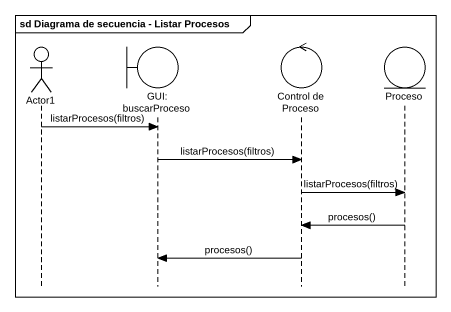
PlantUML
@startuml
mainframe sd Diagrama de secuencia - Listar Procesos
hide footbox
actor Actor1
boundary "GUI: buscarProceso" as GUI_buscarProceso
control "Control de Proceso" as Control_de_Proceso
entity Proceso

Actor1 -> GUI_buscarProceso : listarProcesos(filtros)
GUI_buscarProceso -> Control_de_Proceso : listarProcesos(filtros)
Control_de_Proceso -> Proceso : listarProcesos(filtros)
Proceso -> Control_de_Proceso : procesos()
Control_de_Proceso -> GUI_buscarProceso : procesos()
@enduml
